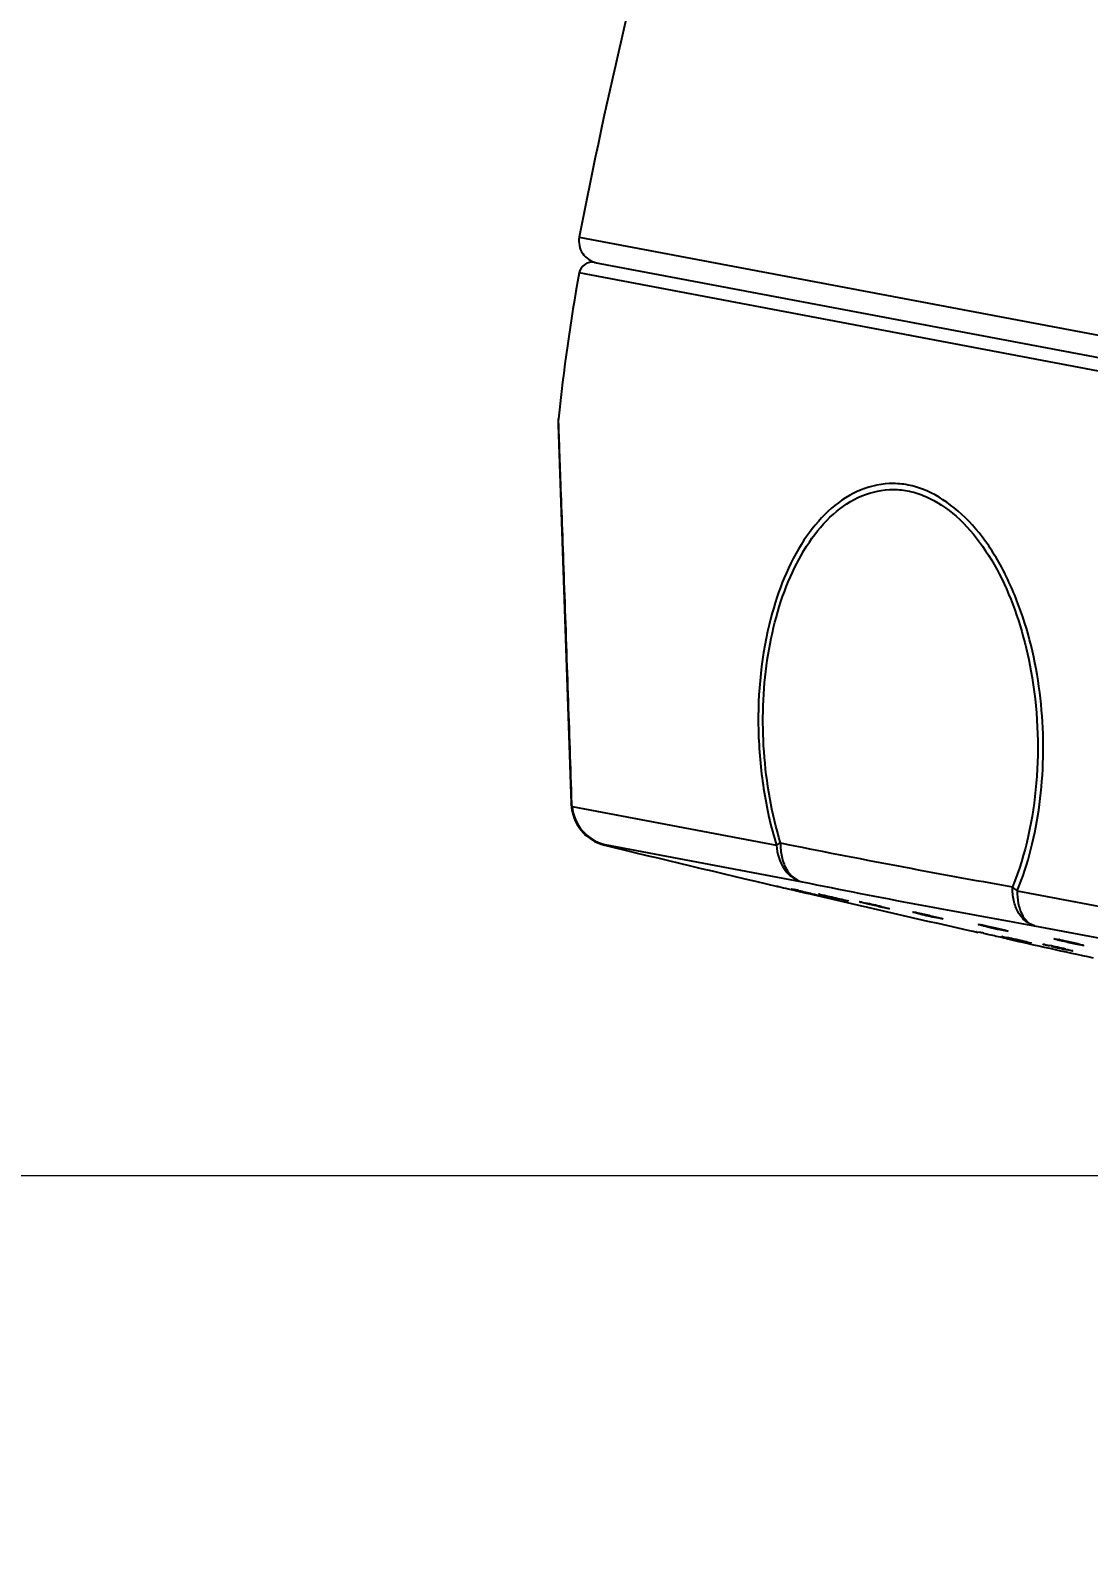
# Model space of a CAD drawing. Extents: x 0 to 1128, y 0 to 827.
# Drawn here: x 472.56 to 496.7, y 473.11 to 507.77 of the extents above; entities that cross this region are included whole.
import ezdxf

# ---------------------------------------------------------------- set-up
doc = ezdxf.new("R2010")
doc.units = 0
doc.header["$LTSCALE"] = 10
doc.header["$MEASUREMENT"] = 0
doc.header["$PDMODE"] = 3
doc.header["$PDSIZE"] = -10
doc.layers.get('0').update_dxf_attribs({"linetype": 'CONTINUOUS'})
doc.layers.get('DEFPOINTS').update_dxf_attribs({"linetype": 'CONTINUOUS'})
doc.layers.add('DEF_LAYER_ASSEM_MEMBER', color=7, linetype='CONTINUOUS')
doc.styles.add('Daelim Dimension', font='')
doc.styles.get('Daelim Dimension').set_extended_font_data('나눔고딕')
doc.dimstyles.new('DEFAULT', dxfattribs={"dimscale": 2, "dimtxt": 2, "dimasz": 2, "dimexe": 0, "dimexo": 2, "dimgap": 1, "dimtad": 1, "dimdec": 0, "dimzin": 9, "dimdsep": 46, "dimtxsty": 'Daelim Dimension', "dimcen": 0.5, "dimclrd": 5, "dimclre": 5, "dimclrt": 256, "dimadec": 1, "dimazin": 0, "dimtfac": 1, "dimtdec": 0, "dimtix": 1, "dimtmove": 0, "dimatfit": 3, "dimfxl": 1, "dimtolj": 1, "dimtzin": 1, "dimlwd": 9, "dimlwe": 9, "dimarcsym": 0})

# ---------------------------------------------------------------- blocks, each defined once
blk = doc.blocks.new('*D1')
at = {"color": 5, "lineweight": 9, "ltscale": 0.5, "transparency": 16777216}
for p, q in [((505.526, 481.633), (438.293, 481.633)), ((438.293, 477.633), (438.293, 346.163)), ((714.39, 342.163), (438.293, 342.163))]:
    blk.add_line(p, q, dxfattribs=at)
at = {"color": 5, "ltscale": 0.5, "transparency": 16777216}
for points in [[(437.627, 477.633), (438.96, 477.633), (438.293, 481.633)], [(437.627, 346.163), (438.96, 346.163), (438.293, 342.163)]]:
    blk.add_solid(points, dxfattribs=at)
at = {"layer": 'DEFPOINTS', "color": 0, "ltscale": 0.5, "transparency": 16777216}
for p in [(509.526, 481.633), (438.293, 342.163), (718.39, 342.163)]:
    blk.add_point(p, dxfattribs=at)
at = {"color": 7, "ltscale": 0.5, "transparency": 16777216, "insert": (430.843, 411.898), "char_height": 10, "attachment_point": 5, "rotation": 90, "style": 'Daelim Dimension'}
blk.add_mtext('\\A1;139', dxfattribs=at)
blk = doc.blocks.new('*D5')
at = {"color": 5, "lineweight": 9, "ltscale": 0.5, "transparency": 16777216}
for p, q in [((507.464, 470.733), (473.723, 292.42)), ((509.526, 470.408), (509.526, 289.063))]:
    blk.add_line(p, q, dxfattribs=at)
blk.add_arc((509.526, 481.633), 192.571, 260.47529, 268.80985, dxfattribs=at)
at = {"color": 5, "ltscale": 0.5, "transparency": 16777216}
for points in [[(477.544, 291.061), (477.778, 292.374), (473.723, 292.42)], [(505.534, 289.771), (505.52, 288.438), (509.526, 289.063)]]:
    blk.add_solid(points, dxfattribs=at)
at = {"layer": 'DEFPOINTS', "color": 0, "ltscale": 0.5, "transparency": 16777216}
for p in [(514.438, 507.589), (509.526, 488.027), (508.208, 474.664), (509.526, 474.408), (485.58, 290.557)]:
    blk.add_point(p, dxfattribs=at)
at = {"color": 7, "ltscale": 0.5, "transparency": 16777216, "insert": (492.231, 297.208), "char_height": 10, "attachment_point": 5, "rotation": 354.6426, "style": 'Daelim Dimension'}
blk.add_mtext('\\A1;11°', dxfattribs=at)

msp = doc.modelspace()

# ---------------------------------------------------------------- linework, layer by layer
at = {"layer": 'DEF_LAYER_ASSEM_MEMBER', "color": 9, "linetype": 'Continuous'}
for p, q in [((485.084, 503.053), (540.105, 492.642)), ((539.25, 491.985), (485.082, 502.235)), ((484.916, 490.114), (484.915, 490.129)), ((484.918, 490.06), (484.916, 490.114)), ((484.918, 490.06), (489.581, 489.178)), ((485.665, 489.194), (485.666, 489.18)), ((485.665, 489.194), (490.166, 488.343)), ((485.666, 489.18), (485.665, 489.179)), ((495.074, 488.138), (506.332, 486.008)), ((495.468, 487.34), (506.334, 485.283))]:
    msp.add_line(p, q, dxfattribs=at)
at = {"layer": 'DEF_LAYER_ASSEM_MEMBER', "color": 7, "linetype": 'Continuous'}
for p, q in [((485.433, 502.476), (539.57, 492.232)), ((484.605, 498.77), (484.902, 490.132)), ((484.902, 490.116), (484.902, 490.123)), ((489.598, 488.242), (489.599, 488.242)), ((489.599, 488.242), (489.603, 488.241)), ((489.851, 488.184), (489.979, 488.154)), ((489.915, 488.182), (489.921, 488.181)), ((489.921, 488.181), (489.93, 488.179)), ((489.979, 488.154), (490.102, 488.125)), ((490.28, 488.083), (490.28, 488.083)), ((490.544, 488.062), (490.561, 488.06)), ((490.545, 488.062), (490.544, 488.062)), ((490.597, 488.023), (490.591, 488.024)), ((491.227, 487.904), (491.21, 487.907)), ((491.226, 487.905), (491.227, 487.904)), ((493.326, 487.517), (493.323, 487.507)), ((493.948, 487.242), (493.95, 487.242)), ((493.95, 487.242), (494.059, 487.217)), ((494.059, 487.217), (494.068, 487.216)), ((494.068, 487.216), (494.18, 487.19)), ((494.142, 487.206), (494.146, 487.205)), ((494.146, 487.205), (494.153, 487.204)), ((494.153, 487.204), (494.209, 487.192)), ((494.717, 487.096), (494.734, 487.094)), ((494.718, 487.096), (494.717, 487.096)), ((494.766, 487.067), (494.817, 487.055)), ((494.789, 487.244), (494.784, 487.23)), ((494.825, 487.053), (494.82, 487.054)), ((495.401, 486.944), (495.384, 486.947)), ((495.4, 486.945), (495.401, 486.944)), ((495.71, 486.909), (495.717, 486.908)), ((496.492, 486.925), (496.486, 486.908))]:
    msp.add_line(p, q, dxfattribs=at)
msp.add_lwpolyline([(484.61, 498.906), (484.606, 498.857), (484.605, 498.77)], dxfattribs=at)
for centre, radius, start, end in [((607.81, 479.32), 125, 160.02477, 169.05509), ((485.575, 502.958), 0.5, 169.0551, 259.2852), ((527.24, 494.565), 42.85, 169.6893, 174.1867), ((485.377, 502.181), 0.3, 79.2852, 169.6893), ((485.902, 490.15), 1, 181.9657, 256.3364), ((599.763, 958.518), 483.009, 256.33239, 256.81651), ((486.213, 471.197), 17.384, 77.1204, 77.4515), ((599.763, 958.518), 483.009, 256.8989, 257.34533), ((490.393, 487.167), 0.909, 78.7832, 79.3097), ((490.208, 486.233), 1.861, 78.6454, 78.7931), ((495.994, 510.059), 22.664, 256.4032, 257.377), ((491.181, 486.152), 1.76, 78.9248, 79.2887), ((490.97, 485.076), 2.856, 78.7825, 78.906), ((488.045, 471.356), 16.884, 76.5236, 77.8036), ((492.192, 484.712), 2.986, 78.8598, 79.2674), ((496.052, 500.891), 13.66, 256.4685, 258.0776), ((493.513, 483.42), 4.01, 78.9181, 79.2727), ((489.044, 463.31), 24.434, 77.5658, 77.7955), ((497.116, 498.908), 11.908, 256.9419, 258.1978), ((494.517, 485.943), 1.171, 78.8953, 79.304), ((494.276, 484.717), 2.42, 78.7854, 78.8991), ((488.963, 459.568), 28.125, 76.994, 77.978), ((599.763, 958.518), 483.009, 257.4517, 257.69278), ((495.083, 482.073), 5.042, 78.9579, 79.2762), ((495.233, 484.448), 2.507, 79.0189, 79.2901), ((491.575, 466.712), 20.617, 77.106, 78.157), ((500.199, 505.92), 19.54, 257.1471, 258.2616)]:
    msp.add_arc(centre, radius, start, end, dxfattribs=at)
at = {"layer": 'DEF_LAYER_ASSEM_MEMBER', "color": 9, "linetype": 'Continuous'}
for centre, radius, start, end in [((485.892, 490.166), 0.99, 181.9657, 182.8557), ((485.099, 490.139), 0.197, 181.9723, 186.4944), ((485.901, 490.166), 1, 182.8513, 256.3339), ((536.587, 722.676), 238.114, 258.63739, 259.93293), ((537.097, 721.852), 238.179, 258.63612, 259.93411)]:
    msp.add_arc(centre, radius, start, end, dxfattribs=at)
for points, start_tangent, end_tangent in [([(484.614, 498.784), (484.611, 498.877), (484.61, 498.906)], (-0.03092, 0.999522), (-0.102401, -0.994743)), ([(484.915, 490.129), (484.831, 492.623), (484.742, 495.189), (484.7, 496.383), (484.662, 497.44), (484.632, 498.273), (484.614, 498.784)], (-0.034423, 0.999407), (-0.03092, 0.999522)), ([(495.074, 488.138), (495.386, 489.086), (495.582, 490.107), (495.63, 492.26), (495.2, 494.386), (494.8, 495.359), (494.276, 496.211), (493.635, 496.875), (492.913, 497.301), (492.535, 497.405), (492.156, 497.428), (491.423, 497.247), (490.764, 496.798), (490.209, 496.134), (489.455, 494.364)], (0.384814, 0.922994), (-0.254314, -0.967122)), ([(489.674, 489.229), (489.298, 491.311), (489.373, 493.402), (489.579, 494.389), (489.898, 495.298), (490.332, 496.095), (490.88, 496.731), (491.53, 497.147), (492.249, 497.294), (492.619, 497.253), (492.986, 497.134), (493.679, 496.683), (494.283, 495.999), (494.773, 495.145), (495.139, 494.182), (495.386, 493.155)], (-0.287265, 0.957851), (0.177653, -0.984093)), ([(489.455, 494.364), (489.17, 491.799), (489.288, 490.471), (489.581, 489.178)], (-0.254314, -0.967122), (0.295602, -0.955311)), ([(495.386, 493.155), (495.508, 490.591), (494.965, 488.228)], (0.177653, -0.984093), (-0.375324, -0.926894)), ([(484.918, 490.06), (484.903, 490.116)], (-0.379001, 0.925396), (-0.113029, 0.993592)), ([(484.918, 490.06), (485.155, 489.507), (485.665, 489.194)], (0.100662, -0.994921), (0.97141, -0.237407)), ([(489.674, 489.229), (489.649, 489.216), (489.581, 489.178)], (-0.892551, -0.450947), (-0.860185, -0.509982)), ([(489.581, 489.178), (489.758, 488.636), (489.941, 488.449), (490.166, 488.343)], (0.049922, -0.998753), (0.968522, -0.248927)), ([(489.674, 489.229), (489.701, 488.919), (489.8, 488.65), (489.96, 488.451), (490.166, 488.343)], (-0.035029, -0.999386), (0.966421, -0.256963)), ([(495.468, 487.34), (495.26, 487.449), (495.097, 487.648), (494.995, 487.917), (494.965, 488.228)], (-0.966504, 0.256653), (0.023438, 0.999725)), ([(495.073, 488.139), (495.045, 488.16), (494.965, 488.228)], (-0.801943, 0.597401), (-0.738539, 0.674211)), ([(495.073, 488.139), (495.098, 487.853), (495.178, 487.61), (495.305, 487.434), (495.468, 487.34)], (-0.011621, -0.999932), (0.962456, -0.271438))]:
    msp.add_spline(points, degree=3, dxfattribs=dict(at, start_tangent=start_tangent, end_tangent=end_tangent))
at = {"layer": 'DEF_LAYER_ASSEM_MEMBER', "color": 7, "linetype": 'Continuous'}
for points, start_tangent, end_tangent in [([(489.603, 488.241), (489.633, 488.234), (489.851, 488.184)], (0.977247, -0.212104), (0.973971, -0.226674)), ([(489.923, 488.179), (489.917, 488.181), (489.915, 488.182)], (-0.964824, 0.262897), (0.050652, 0.998716)), ([(489.93, 488.179), (489.941, 488.177), (489.99, 488.166)], (0.979573, -0.201087), (0.976178, -0.216972)), ([(490.088, 488.144), (490.399, 488.072), (490.591, 488.025)], (0.974977, -0.222307), (0.963683, -0.267048)), ([(490.102, 488.125), (490.176, 488.108), (490.207, 488.1), (490.233, 488.094), (490.253, 488.089), (490.268, 488.086), (490.277, 488.083), (490.28, 488.083)], (0.973478, -0.228782), (-0.167578, -0.985859)), ([(490.591, 488.024), (490.583, 488.025), (490.541, 488.034)], (-0.982531, 0.186101), (-0.976633, 0.214912)), ([(490.574, 488.057), (490.589, 488.054), (490.648, 488.042)], (0.980461, -0.196715), (0.977065, -0.21294)), ([(490.591, 488.025), (490.596, 488.023), (490.597, 488.023)], (0.963683, -0.267048), (-0.416358, -0.909201)), ([(490.648, 488.042), (490.756, 488.018), (491.118, 487.933)], (0.977065, -0.21294), (0.971442, -0.237279)), ([(491.118, 487.933), (491.194, 487.914), (491.226, 487.905)], (0.971442, -0.237279), (0.908176, -0.418589)), ([(491.475, 487.885), (491.477, 487.886), (491.484, 487.885), (491.494, 487.883), (491.508, 487.881)], (0.030141, 0.999546), (0.982574, -0.185874)), ([(491.496, 487.878), (491.481, 487.883), (491.475, 487.885)], (-0.962737, 0.27044), (0.030141, 0.999546)), ([(491.676, 487.833), (491.617, 487.848), (491.496, 487.878)], (-0.972853, 0.231423), (-0.962737, 0.27044)), ([(491.525, 487.877), (491.543, 487.874), (491.612, 487.859)], (0.980922, -0.194403), (0.977664, -0.210172)), ([(492.045, 487.75), (491.963, 487.768), (491.676, 487.833)], (-0.978244, 0.207456), (-0.972853, 0.231423)), ([(491.979, 487.775), (492.033, 487.762), (492.141, 487.735)], (0.97248, -0.232988), (0.960968, -0.276661)), ([(492.125, 487.734), (492.109, 487.737), (492.045, 487.75)], (-0.98255, 0.186001), (-0.978244, 0.207456)), ([(492.158, 487.729), (492.156, 487.729), (492.149, 487.729), (492.139, 487.731), (492.125, 487.734)], (-0.364113, -0.931355), (-0.98258, 0.185842)), ([(492.141, 487.735), (492.154, 487.731), (492.158, 487.729)], (0.960968, -0.276661), (-0.364113, -0.931355)), ([(492.694, 487.654), (492.697, 487.654), (492.708, 487.653), (492.725, 487.65), (492.748, 487.646)], (0.002527, 0.999997), (0.982572, -0.185884)), ([(492.702, 487.65), (492.696, 487.652), (492.694, 487.654)], (-0.949515, 0.313722), (0.002527, 0.999997)), ([(492.856, 487.61), (492.802, 487.623), (492.702, 487.65)], (-0.972111, 0.234522), (-0.949515, 0.313722)), ([(492.769, 487.642), (492.79, 487.638), (492.866, 487.622)], (0.981199, -0.192999), (0.978078, -0.208237)), ([(492.866, 487.622), (492.957, 487.602), (493.235, 487.538)], (0.978078, -0.208237), (0.971559, -0.236796)), ([(493.323, 487.507), (493.303, 487.511), (493.23, 487.526)], (-0.982553, 0.185984), (-0.97868, 0.205393)), ([(493.235, 487.538), (493.295, 487.523), (493.34, 487.511), (493.356, 487.507), (493.368, 487.503), (493.375, 487.5), (493.377, 487.499)], (0.971559, -0.236796), (-0.348014, -0.937489)), ([(493.377, 487.499), (493.373, 487.499), (493.362, 487.5), (493.346, 487.503), (493.323, 487.507)], (-0.348014, -0.937489), (-0.982577, 0.185858)), ([(494.18, 487.371), (494.185, 487.372), (494.201, 487.37), (494.226, 487.366), (494.26, 487.36)], (0.012398, 0.999923), (0.982571, -0.18589)), ([(494.182, 487.37), (494.181, 487.371), (494.18, 487.371)], (-0.891847, 0.452337), (0.012398, 0.999923)), ([(494.425, 487.307), (494.334, 487.329), (494.259, 487.348), (494.207, 487.362), (494.182, 487.37)], (-0.974223, 0.225589), (-0.891847, 0.452337)), ([(494.284, 487.355), (494.363, 487.339), (494.646, 487.277)], (0.98138, -0.192077), (0.973657, -0.22802)), ([(494.151, 487.203), (494.144, 487.205), (494.141, 487.206)], (-0.971163, 0.238418), (-0.016633, 0.999862)), ([(494.305, 487.171), (494.426, 487.144), (494.766, 487.067)], (0.97664, -0.214881), (0.974271, -0.22538)), ([(494.646, 487.277), (494.735, 487.255), (494.773, 487.246), (494.805, 487.237), (494.831, 487.23), (494.849, 487.225), (494.86, 487.221), (494.864, 487.219)], (0.973657, -0.22802), (-0.353663, -0.935373)), ([(494.784, 487.23), (494.761, 487.235), (494.68, 487.251)], (-0.982555, 0.185974), (-0.978982, 0.203949)), ([(494.747, 487.091), (494.762, 487.088), (494.821, 487.076)], (0.980936, -0.194333), (0.978335, -0.20703)), ([(494.864, 487.219), (494.858, 487.218), (494.843, 487.22), (494.818, 487.224), (494.784, 487.23)], (-0.353663, -0.935373), (-0.982575, 0.185868)), ([(494.817, 487.055), (494.823, 487.054), (494.825, 487.053)], (0.970614, -0.240644), (-0.376891, -0.926258)), ([(495.912, 487.042), (495.919, 487.043), (495.94, 487.041), (495.975, 487.035), (496.021, 487.027)], (-0.006873, 0.999976), (0.98257, -0.185894)), ([(496.116, 486.987), (496.033, 487.008), (495.967, 487.024), (495.943, 487.031), (495.926, 487.036), (495.915, 487.04), (495.912, 487.042)], (-0.973799, 0.227409), (-0.006873, 0.999976)), ([(496.049, 487.021), (496.134, 487.004), (496.416, 486.942)], (0.981504, -0.191444), (0.973075, -0.230487)), ([(496.486, 486.908), (496.405, 486.924), (496.116, 486.987)], (-0.982556, 0.185968), (-0.973799, 0.227409)), ([(495.293, 486.971), (495.368, 486.953), (495.4, 486.945)], (0.974106, -0.226092), (0.927788, -0.373108)), ([(495.661, 486.917), (495.663, 486.917), (495.671, 486.916), (495.683, 486.914), (495.699, 486.911)], (0.014288, 0.999898), (0.982567, -0.18591)), ([(495.679, 486.911), (495.665, 486.915), (495.661, 486.917)], (-0.966158, 0.257953), (0.014288, 0.999898)), ([(495.717, 486.908), (495.736, 486.904), (495.806, 486.889)], (0.981354, -0.192208), (0.978879, -0.204439)), ([(496.176, 486.808), (496.228, 486.796), (496.332, 486.771)], (0.97473, -0.223384), (0.964321, -0.264735)), ([(496.345, 486.767), (496.342, 486.766), (496.335, 486.767), (496.323, 486.769), (496.307, 486.772)], (-0.351293, -0.936266), (-0.982571, 0.185886)), ([(496.332, 486.771), (496.342, 486.768), (496.345, 486.767)], (0.964321, -0.264735), (-0.351293, -0.936266)), ([(496.416, 486.942), (496.491, 486.923), (496.548, 486.908), (496.569, 486.903), (496.584, 486.898), (496.593, 486.894), (496.596, 486.892)], (0.973075, -0.230487), (-0.335616, -0.941999)), ([(496.596, 486.892), (496.588, 486.892), (496.566, 486.894), (496.532, 486.9), (496.486, 486.908)], (-0.335616, -0.941999), (-0.982573, 0.185875))]:
    msp.add_spline(points, degree=3, dxfattribs=dict(at, start_tangent=start_tangent, end_tangent=end_tangent))

# ---------------------------------------------------------------- dimensions: what is measured, and where the dimension line sits
at = {"color": 5, "ltscale": 0.5}
dim = msp.add_angular_dim_2l(base=(485.58, 290.557), line1=((509.526, 474.408), (509.526, 488.027)), line2=((508.208, 474.664), (514.438, 507.589)), dimstyle='DEFAULT', override={"dimtxt": 5, "dimclrd": 5, "dimclre": 5, "dimclrt": 7, "dimadec": 0}, dxfattribs=at)
dim.commit()
dim.dimension.update_dxf_attribs({"geometry": '*D5', "text_midpoint": (492.231, 297.208)})
dim = msp.add_linear_dim(base=(438.293, 342.163), p1=(509.526, 481.633), p2=(718.39, 342.163), angle=90, dimstyle='DEFAULT', override={"dimtxt": 5, "dimdec": 0, "dimclrd": 5, "dimclre": 5, "dimclrt": 7}, dxfattribs=at)
dim.commit()
dim.dimension.update_dxf_attribs({"geometry": '*D1', "text_midpoint": (438.293, 411.898), "dimtype": 128})

doc.saveas('drawing.dxf')
